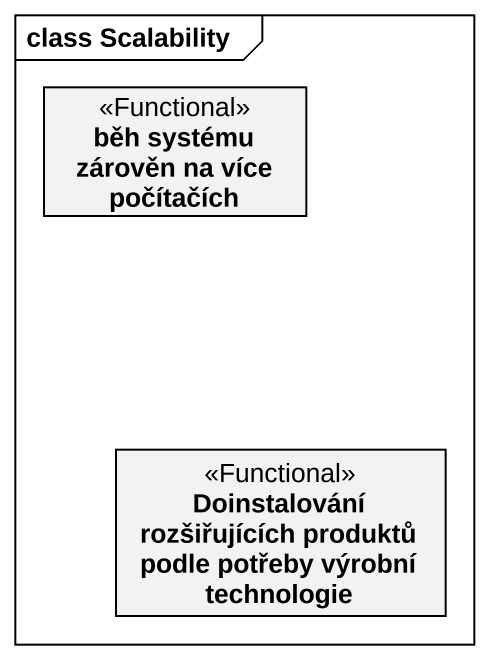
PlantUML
@startuml
mainframe class Scalability
hide circle
hide empty members
class "běh systému zárověn na více počítačích" as běh_systému_zárověn_na_více <<Functional>>
class "Doinstalování rozšiřujících produktů podle potřeby výrobní technologie" as Doinstalování_rozšiřujících <<Functional>>
@enduml
